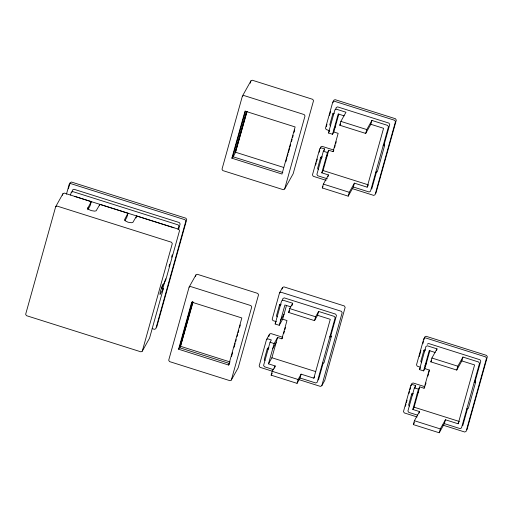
<?xml version="1.0" encoding="UTF-8"?>
<svg xmlns="http://www.w3.org/2000/svg" width="513" height="513" viewBox="0 0 513 513"><rect width="100%" height="100%" fill="white"/><g stroke="black" fill="none" stroke-linecap="round" stroke-linejoin="round"><path stroke-width="0.77" d="M161.242 287.799L163.403 288.479L149.527 338.208L142.281 351.168L140.921 351.841L26.445 315.662L25.65 314.309L55.667 206.733L62.907 193.767L64.272 193.093L91.269 201.628L87.787 208.169L89.281 209.734L91.327 210.619L94.636 211.138L96.13 210.805L99.907 204.36L127.987 213.235L126.852 217.294L124.96 220.68M62.483 195.306L62.907 193.767M66.446 194.19L69.223 184.238L70.589 183.564L185.058 219.744L185.853 221.097L155.843 328.673L154.477 329.346L152.188 328.621M68.37 188.835L70.076 182.711L71.442 182.038L185.911 218.217L186.706 219.577L156.696 327.147M70.512 195.004L71.294 192.221L72.654 191.548L178.056 224.861L178.851 226.214L177.998 229.266M71.929 192.234L72.57 189.932L73.936 189.259L179.332 222.571L180.134 223.931L178.633 229.305M87.486 209.08L87.864 207.727M91.269 201.628L90.141 205.687L87.864 209.753M99.535 205.713L99.907 204.36M136.06 217.993L136.625 215.967L178.742 229.279L179.544 230.632L165.667 280.361C163.461 283.772 159.569 291.179 159.992 294.577L163.403 288.479M142.281 351.168L172.297 243.598L171.502 242.239L57.026 206.059L55.667 206.733M161.698 287.703L162.557 284.619M162.768 288.825L165.571 278.796M169.014 266.446L169.662 264.131M171.599 257.18L172.246 254.865M189.085 287.158L168.7 360.229L169.495 361.582L229.971 380.697L231.337 380.024L238.154 367.821L258.546 294.751L257.744 293.398L197.268 274.282L195.908 274.955L189.085 287.158L190.451 286.485L250.928 305.601L251.723 306.954L231.337 380.024M242.386 96.143L221.994 169.213L222.789 170.572L283.266 189.682L284.632 189.008L293.154 173.76L313.539 100.689L312.744 99.336L252.268 80.22L250.908 80.894L242.386 96.143L243.746 95.469L304.222 114.585L305.017 115.938L284.632 189.008M195.479 276.494L195.908 274.955M250.261 83.202L250.908 80.894M178.588 349.218L191.727 302.125L241.835 317.964L228.695 365.057L178.588 349.218L179.441 347.692L192.151 302.144M231.882 158.203L245.022 111.116L295.129 126.948L281.99 174.042L231.882 158.203L232.735 156.677L245.445 111.135M179.627 347.865L192.516 301.67M192.939 301.689L180.262 347.109L192.933 302.465M246.439 111.456L234.409 154.573L232.908 157.26M246.862 111.468L235.262 153.047L247.074 111.481M231.491 356.58L232.569 352.72M234.075 347.32L235.153 343.46M235.582 341.915L236.23 339.6M237.089 336.509L237.737 334.194M238.167 332.648L238.814 330.334M239.674 327.249L240.321 324.934M285.863 161.71L286.934 157.85M287.37 156.305L288.011 153.99M288.447 152.444L289.524 148.584M289.954 147.039L290.595 144.724M291.461 141.639L292.109 139.318M292.538 137.779L293.186 135.464M294.045 132.373L294.693 130.058M282.74 337.291L270.858 333.54L269.498 334.213L266.516 339.548L259.155 365.936L259.95 367.295L272.801 371.354M298.502 379.479L320.426 386.404L321.786 385.731L324.767 380.396L345.159 307.325L344.358 305.966L283.888 286.857L282.522 287.53L279.54 292.865L272.179 319.253L272.974 320.606L276.43 321.702M315.61 165.103L316.245 162.839M316.662 161.332L317.297 159.075M319.189 152.29L319.817 150.027M320.24 148.52L320.663 147.013L322.023 146.34L333.905 150.091M326.326 126.711L326.954 124.454M329.481 115.406L330.532 111.635M333.052 102.587L333.687 100.324L335.047 99.65L395.523 118.766L396.318 120.125L375.933 193.196M268.863 336.47L269.498 334.213M282.099 289.037L282.522 287.53M268.921 347.833L267.42 348.256L264.304 359.421L264.958 360.524M281.098 304.196L279.591 304.619L276.481 315.784L277.135 316.887M322.222 156.818L320.715 157.241L317.598 168.405L318.252 169.508M334.393 113.181L332.886 113.604L329.776 124.768L330.43 125.871M266.516 339.548L267.876 338.875L271.332 339.965L270.056 342.254L263.599 365.397L264.394 366.75L273.365 369.584M286.414 305.735L282.663 319.182L279.252 325.287L275.148 323.992L281.605 300.849L282.971 300.176L292.692 303.247L292.044 305.562M326.095 180.339L313.244 176.28L312.449 174.92L319.811 148.533L321.17 147.859L324.626 148.956L323.35 151.239L316.893 174.382L317.688 175.735L327.409 178.806M338.856 113.969L333.828 131.982L332.546 134.271L328.448 132.976L334.899 109.833L336.265 109.16L345.986 112.232L340.869 121.382L339.792 125.243L365.711 133.431L370.828 124.281L371.899 120.427L387.668 125.409L388.463 126.762L370.457 191.311L369.091 191.984L353.329 187.001L348.212 196.152L322.292 187.957L323.37 184.103L328.487 174.952L321.792 172.836L327.454 152.541L328.73 150.251L333.052 151.617L333.617 150.598M282.458 300.105L282.887 298.56L284.247 297.886L335.649 314.136L336.451 315.489L330.449 337.009M324.197 150.495L324.626 148.956M335.534 109.859L336.182 107.55L337.541 106.877L388.95 123.12L389.745 124.479L383.955 145.224M274.545 368.283L275.192 365.968L268.491 363.852L274.16 343.55L277.565 337.451L281.887 338.817L282.458 337.804M279.252 325.287L284.92 304.991L290.871 306.87M332.546 134.271L338.214 113.976L344.165 115.855M321.792 172.836L323.068 170.547L328.73 150.251M268.491 363.852L271.903 357.747L277.565 337.451M333.052 151.617L338.144 133.348L333.828 131.982M314.61 376.831L313.853 378.184L301.105 374.157L300.034 378.017L297.046 383.352L271.133 375.163L272.204 371.303L275.192 365.968M300.034 378.017L315.796 382.999L317.162 382.326L335.169 317.778L334.373 316.425L318.605 311.442L317.534 315.296L314.546 320.631L288.627 312.443L289.704 308.589L292.692 303.247M334.54 147.808L335.175 145.525M335.605 143.999L336.239 141.716M281.887 338.817L286.985 320.548L282.663 319.182M283.798 333.488L284.439 331.206M284.862 329.679L285.497 327.397M328.057 176.498L328.487 174.952M348.212 196.152L349.289 192.292L354.4 183.141L367.148 187.174L368.103 185.456M365.711 133.431L366.789 129.577L371.899 120.427M297.046 383.352L298.124 379.498L301.105 374.157M314.546 320.631L315.623 316.777L318.605 311.442M353.329 187.001L354.4 183.141M313.853 378.184L330.276 319.323L317.534 315.296M367.148 187.174L383.57 128.308L370.828 124.281M330.282 336.842L330.699 335.335L331.353 336.438L323.992 362.826L322.485 363.242M318.438 380.037L323.158 363.133M371.733 189.021L376.664 171.348M384.647 145.423L383.14 145.846L383.993 144.32L384.647 145.423L377.286 171.81L375.779 172.233M321.786 385.731L342.177 312.661L341.376 311.308L280.9 292.192L279.54 292.865M405.379 406.258L406.007 403.994M406.431 402.487L407.059 400.223M408.957 393.439L409.586 391.182M410.009 389.668L410.637 387.411M411.06 385.904L411.689 383.641L413.055 382.967L424.931 386.719L424.078 388.245L419.762 386.879L418.48 389.168L412.818 409.464L419.512 411.58L419.083 413.125M419.243 356.561L420.929 350.526M422.821 343.742L423.449 341.478M423.873 339.972L424.713 336.958L426.079 336.284L486.555 355.4L487.35 356.753L466.965 429.823M411.74 393.869L412.394 394.978L413.247 393.452L411.74 393.869L408.624 405.033L409.278 406.142M423.918 350.232L424.572 351.334L425.424 349.815L423.918 350.232L420.801 361.396L421.455 362.499M417.12 416.966L404.27 412.907L403.475 411.554L410.836 385.167L412.202 384.493L415.658 385.584L414.376 387.873L407.918 411.009L408.72 412.369L417.691 415.203M429.881 350.597L424.854 368.616L423.578 370.899L419.474 369.604L425.931 346.467L427.291 345.794L437.012 348.866L436.582 350.405M415.011 387.899L415.658 385.584M423.578 370.899L429.24 350.603L435.191 352.482M412.818 409.464L414.094 407.181L419.762 386.879M458.814 422.661L458.173 423.802L445.431 419.775L444.354 423.629L439.243 432.78L413.324 424.591L414.401 420.731L419.512 411.58M444.354 423.629L460.123 428.611L461.488 427.938L479.495 363.396L478.7 362.037L462.931 357.054L461.854 360.915L456.743 370.065L430.824 361.87L431.901 358.016L437.012 348.866M424.078 388.245L429.176 369.982L424.854 368.616M425.354 385.199L425.995 382.916M427.906 376.067L428.541 373.785M428.964 372.258L429.605 369.976M439.243 432.78L440.314 428.926L445.431 419.775M456.743 370.065L457.814 366.205L462.931 357.054M458.173 423.802L474.596 364.942L461.854 360.915M462.764 425.655L467.478 408.746M475.198 381.088L480.771 361.107L479.976 359.754L428.573 343.505L427.207 344.178M475.679 382.05L474.172 382.474L475.025 380.947L475.679 382.05L468.318 408.438L466.811 408.861M127.987 213.235L124.505 219.776L125.243 220.814L128.045 222.225L131.347 222.745L132.848 222.411L136.625 215.967M328.448 132.976L329.724 130.687L326.268 129.597L325.473 128.237L332.834 101.85L334.194 101.176L394.67 120.292L395.472 121.652L375.08 194.716L373.72 195.395L352.553 188.701M333.963 129.199L335.245 126.91M339.792 125.243L340.523 123.934M321.933 157.331L321.369 158.344L320.715 157.241M326.037 157.613L327.313 155.324M322.292 187.957L323.023 186.655M228.695 365.057L229.548 363.531L179.441 347.692M280.816 304.703L280.245 305.722L279.591 304.619M275.148 323.992L275.789 322.844M280.669 320.208L284.08 314.11M288.627 312.443L289.749 310.442M268.639 348.346L268.075 349.359L267.42 348.256M272.743 348.628L276.154 342.524M271.133 375.163L272.249 373.156M330.699 335.335L329.846 336.861L331.353 336.438M419.474 369.604L420.436 367.892M424.995 365.827L426.271 363.537M430.824 361.87L431.555 360.562M417.063 394.24L418.345 391.958M413.324 424.591L414.421 422.629M340.869 121.382L366.789 129.577M323.35 151.239L327.454 152.541M323.068 170.547L368.424 184.885M235.691 152.284L283.599 167.424M323.37 184.103L349.289 192.292M232.735 156.677L282.843 172.515M74.603 196.357L173.958 227.759M289.704 308.589L315.623 316.777M431.901 358.016L457.814 366.205M420.064 367.096L417.3 366.224L416.498 364.871L423.86 338.484L425.226 337.81L485.702 356.92L486.497 358.279L466.112 431.35L464.746 432.023L442.828 425.091M270.056 342.254L274.16 343.55M414.376 387.873L418.48 389.168M271.903 357.747L315.751 371.604M414.094 407.181L459.456 421.513M272.204 371.303L298.124 379.498M180.691 346.346L230.125 361.973M414.401 420.731L440.314 428.926M332.886 113.604L333.54 114.707"/></g></svg>
